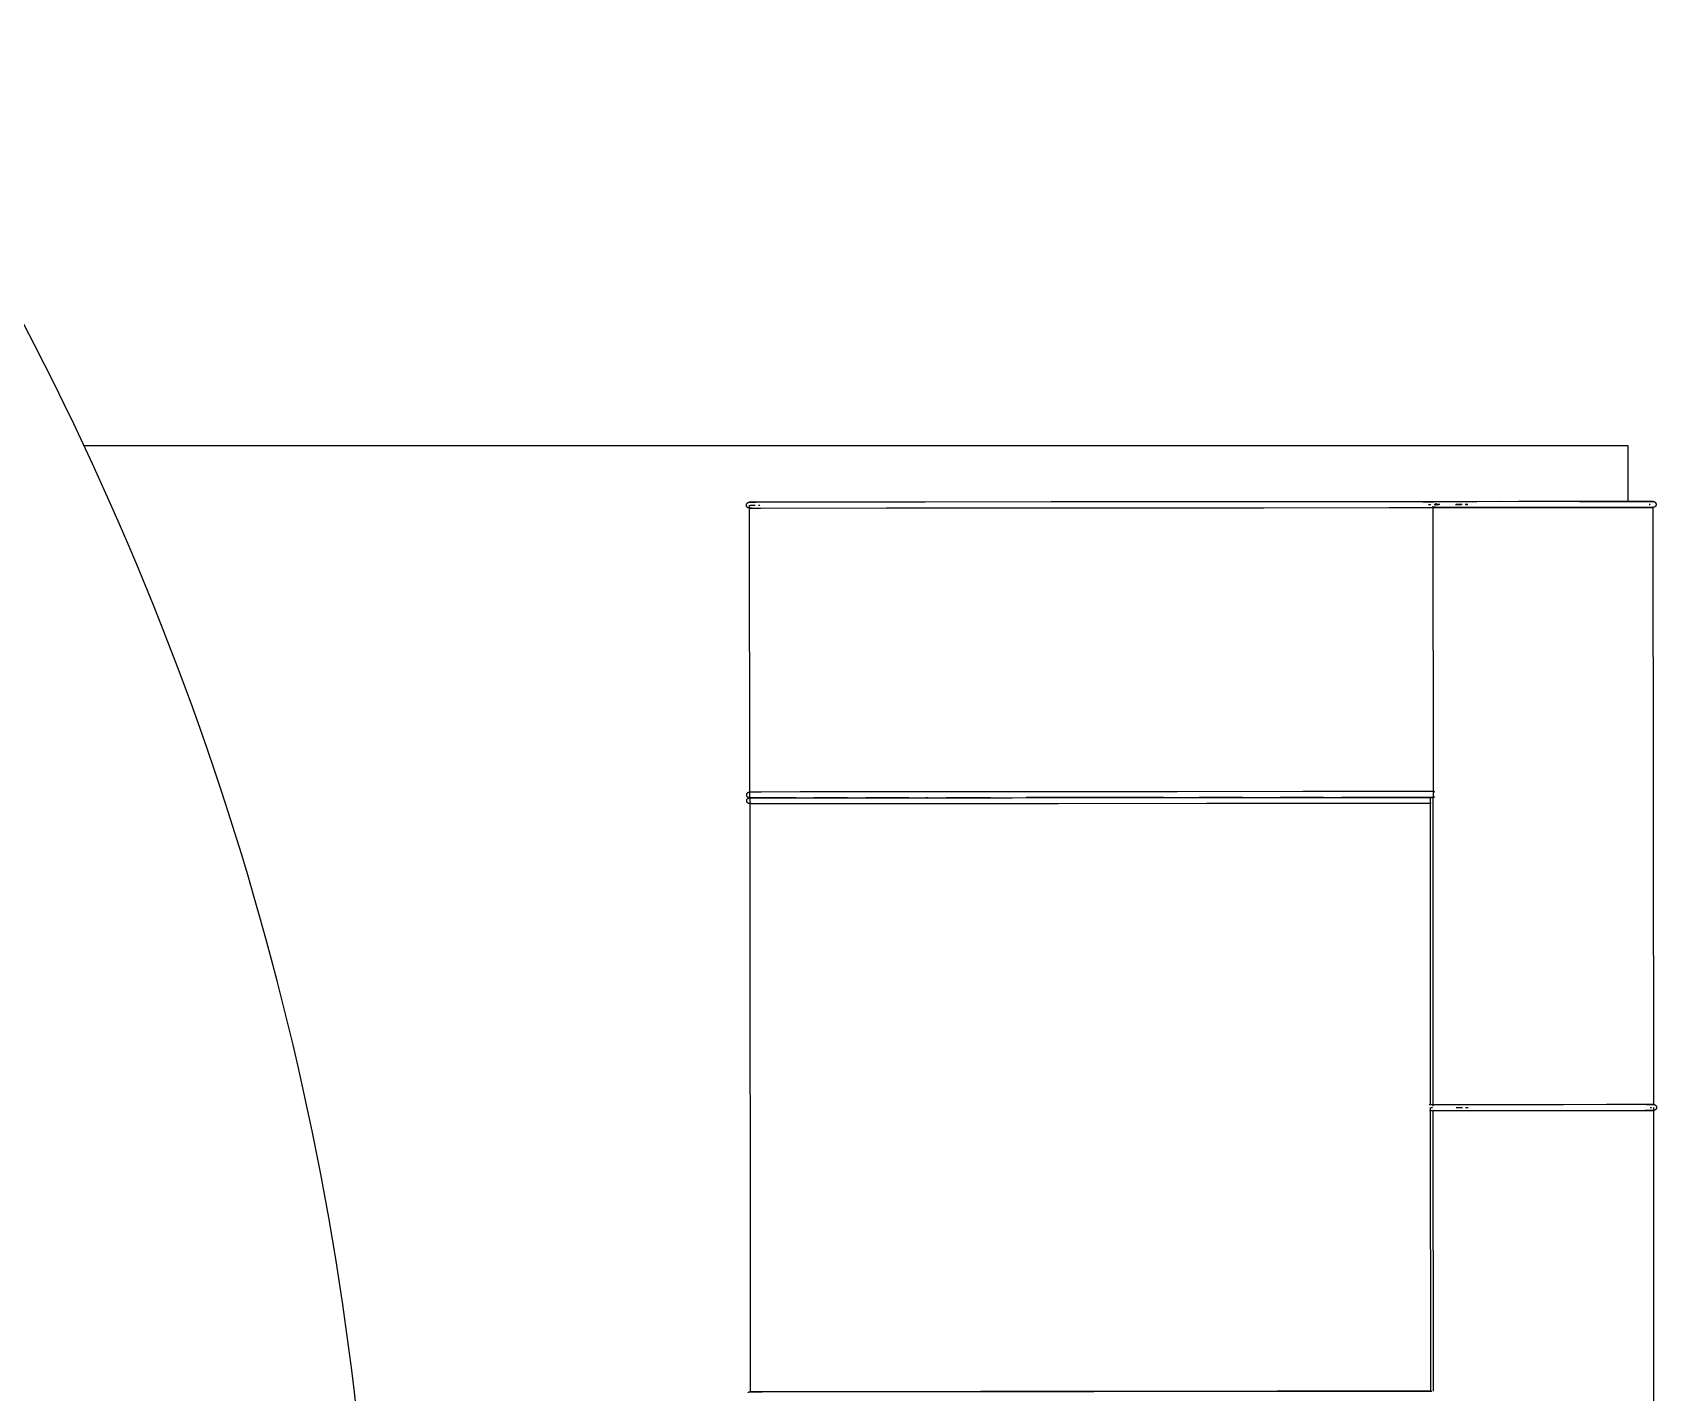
# Model space of a CAD drawing. Header units: metres. Extents: x -658 to -58, y -713 to -118.
# Drawn here: x -96.081 to -94.303, y -136.3 to -134.81 of the extents above; entities that cross this region are included whole.
import ezdxf

# ---------------------------------------------------------------- set-up
doc = ezdxf.new("R2010")
doc.units = ezdxf.units.M
doc.header["$LTSCALE"] = 100
doc.layers.add('plan', color=8, linetype='Continuous')

# ---------------------------------------------------------------- blocks, each defined once
blk = doc.blocks.new('BampB_ITALIA_-_SEVEN_TABLE_10767 - BampB_ITALIA_-_SEVEN_TABLE_10767-415628-الدور الارضي')
for p, q in [((0.3028, 0.0837), (0.5146, 0.4755)), ((0.5146, 0.4755), (0.3028, 0.0837)), ((0.537, 0.4634), (0.3113, 0.046)), ((0.3113, 0.046), (0.537, 0.4634)), ((0.5146, 0.4755), (0.537, 0.4634)), ((0.537, 0.4634), (0.5146, 0.4755)), ((-0.8708, 0.0598), (-0.8695, 0.0852)), ((-0.8695, 0.0852), (-0.8708, 0.0598)), ((-0.8695, 0.0852), (0.2111, 0.032)), ((0.2111, 0.032), (-0.8695, 0.0852)), ((0.2023, 0.007), (-0.8708, 0.0598)), ((-0.8708, 0.0598), (0.2023, 0.007)), ((0.3185, 0.0069), (0.8777, -0.4748)), ((0.8777, -0.4748), (0.3185, 0.0069)), ((0.8612, -0.4941), (0.3462, -0.0505)), ((0.3462, -0.0505), (0.8612, -0.4941)), ((0.8777, -0.4748), (0.8612, -0.4941)), ((0.8612, -0.4941), (0.8777, -0.4748))]:
    blk.add_line(p, q)
for centre, radius, start, end in [((0.712, -2.57), 3.3682, 95.0455, 121.3069), ((0.4537, 0.355), 0.4318, 27.8376, 95.0455), ((-2.006, -0.944), 3.2134, 9.8501, 27.8376), ((-0.8966, 0.0749), 0.2725, 121.3069, 239.0287), ((0.2159, 0.1306), 0.0988, 267.1825, 331.6053), ((0.2159, 0.1306), 0.0988, 267.1825, 331.6053), ((0.3393, 0.0309), 0.0318, 151.6053, 229.2578), ((0.3393, 0.0309), 0.0317, 151.6053, 229.2578), ((0.1906, -0.2312), 0.2385, 49.2578, 87.1825), ((0.1906, -0.2312), 0.2385, 49.2578, 87.1825), ((1.3031, 3.7401), 4.5471, 239.0287, 263.6226), ((0.8347, -0.4507), 0.3302, 263.6226, 9.8501)]:
    blk.add_arc(centre, radius, start, end)
blk = doc.blocks.new('Boxplay_Two_Seat_Settee_Sofa__-_HighTower_13286 - Boxplay_Two_Seat_Settee_Sofa__-_HighTower_13286-5093757-الدور الارضي')
for p, q in [((0.6828, 0.5355), (0.0326, 0.5355)), ((0.0326, 0.5347), (0.0326, 0.5282)), ((1.0033, 0.5357), (0.6828, 0.5357)), ((0.6828, 0.5286), (0.6828, 0.5348)), ((0.6828, 0.5347), (0.6828, 0.5347)), ((1.0033, 0.5348), (1.0033, 0.5293)), ((0.0326, 0.5282), (0.0326, 0.5224)), ((0.0326, 0.5224), (0.0326, -0.2041)), ((0.6828, 0.5229), (0.6828, 0.5286)), ((0.6828, 0.4847), (0.6828, 0.5229)), ((1.0033, 0.5257), (1.0033, 0.5243)), ((0.6828, 0.4285), (0.6828, 0.4651)), ((0.6828, 0.3611), (0.6828, 0.4085)), ((0.6828, 0.3406), (0.6828, 0.3427)), ((0.6828, 0.2719), (0.6828, 0.3202)), ((0.6828, 0.0825), (0.6828, 0.2329)), ((0.6828, -0.004), (0.6828, 0.0435)), ((0.6828, -0.0926), (0.6828, -0.0453)), ((0.6828, -0.2075), (0.6828, -0.1125)), ((1.0065, -0.2019), (1.0065, -0.1908)), ((0.0326, -0.2041), (0.0326, -0.2098)), ((0.0326, -0.2098), (0.3431, -0.2098)), ((0.0326, -0.2098), (0.0326, -0.2098)), ((0.0326, -0.2127), (0.3403, -0.2127)), ((0.3399, -0.2085), (0.3399, -0.2088)), ((0.3399, -0.2088), (0.3399, -0.2096)), ((0.3431, -0.2102), (0.3431, -0.2118)), ((0.3448, -0.2127), (0.6828, -0.2127)), ((0.3462, -0.2088), (0.3462, -0.2083)), ((0.3462, -0.2446), (0.3462, -0.2096)), ((0.3463, -0.2098), (0.6797, -0.2098)), ((0.6765, -0.2085), (0.6765, -0.2088)), ((0.6765, -0.2088), (0.6765, -0.2096)), ((0.6765, -0.2096), (0.6765, -0.2098)), ((0.6799, -0.2098), (0.6828, -0.2098)), ((0.6828, -0.2131), (0.6828, -0.2075)), ((0.6828, -0.2096), (0.6828, -0.2131)), ((0.6828, -0.2131), (0.6858, -0.2131)), ((0.686, -0.2131), (1.0015, -0.2131)), ((0.6892, -0.2131), (0.6892, -0.2096)), ((1.0001, -0.2096), (1.0001, -0.2131)), ((1.0001, -0.2446), (1.0001, -0.2123)), ((1.0033, -0.2078), (1.0033, -0.2105)), ((1.0065, -0.2083), (1.0065, -0.2085)), ((1.0065, -0.2083), (1.0065, -0.2083)), ((1.0065, -0.2083), (1.0065, -0.2085)), ((1.0065, -0.2108), (1.0065, -0.2085)), ((1.0065, -0.2108), (1.0065, -0.2085)), ((1.0065, -0.2096), (1.0065, -0.2088)), ((1.0065, -0.2096), (1.0065, -0.2088)), ((1.0065, -0.2131), (1.0065, -0.2096)), ((1.0065, -0.2127), (1.0065, -0.2108)), ((1.0065, -0.2127), (1.0065, -0.2108)), ((1.0023, -0.2161), (1.0022, -0.2161)), ((1.0033, -0.214), (1.0033, -0.2192)), ((1.0033, -0.2202), (1.0033, -0.2147)), ((1.0033, -0.215), (1.0033, -0.2149)), ((1.0065, -0.2869), (1.0065, -0.2147)), ((0.3431, -0.2376), (0.3431, -0.2446)), ((0.3431, -0.2481), (0.3431, -0.251)), ((0.3462, -0.245), (0.3462, -0.2446)), ((0.3462, -0.251), (0.3462, -0.2468)), ((1.0001, -0.251), (1.0001, -0.2446)), ((1.0033, -0.2374), (1.0033, -0.2442)), ((1.0033, -0.2447), (1.0033, -0.2384)), ((1.0033, -0.2511), (1.0033, -0.2481)), ((1.0033, -0.2488), (1.0033, -0.2509)), ((0.3462, -0.4488), (0.3462, -0.251)), ((1.0001, -0.4488), (1.0001, -0.251)), ((1.0065, -0.3732), (1.0065, -0.3065)), ((-0.8396, -0.454), (0.3431, -0.454)), ((0.3399, -0.454), (0.3399, -0.4446)), ((0.3431, -0.4503), (0.3431, -0.4516)), ((0.3462, -0.4461), (0.3462, -0.454)), ((0.3462, -0.454), (0.3462, -0.4488)), ((0.3462, -0.454), (0.3462, -0.454)), ((0.3462, -0.454), (1.0001, -0.454)), ((1.0001, -0.454), (1.0001, -0.4446)), ((1.0001, -0.454), (1.0001, -0.4488)), ((1.0033, -0.4496), (1.0033, -0.4508)), ((1.0033, -0.4508), (1.0033, -0.4497)), ((1.0065, -0.454), (1.0065, -0.454))]:
    blk.add_line(p, q)
at = {"flags": 128}
for points in [[(0.0317, 0.5377), (0.0318, 0.5377), (0.0319, 0.5376), (0.032, 0.5375), (0.032, 0.5374), (0.0321, 0.5372), (0.0322, 0.5371), (0.0322, 0.537), (0.0323, 0.5369), (0.0323, 0.5368), (0.0324, 0.5367), (0.0324, 0.5366), (0.0325, 0.5364), (0.0325, 0.5363), (0.0325, 0.5362), (0.0326, 0.5361), (0.0326, 0.5359), (0.0326, 0.5358), (0.0326, 0.5357), (0.0326, 0.5356), (0.0326, 0.5355)], [(0.0326, 0.5282), (0.0326, 0.5335), (0.0326, 0.5355), (0.0326, 0.5355)], [(0.0326, 0.5355), (0.0326, 0.5339), (0.0326, 0.5327)], [(0.6765, 0.5355), (0.6765, 0.5357), (0.6765, 0.5358), (0.6765, 0.5359), (0.6765, 0.536), (0.6766, 0.5362), (0.6766, 0.5363), (0.6766, 0.5364), (0.6767, 0.5365), (0.6767, 0.5366), (0.6768, 0.5368), (0.6768, 0.5369), (0.6769, 0.537), (0.6769, 0.5371), (0.677, 0.5372), (0.6771, 0.5373), (0.6771, 0.5374), (0.6772, 0.5375), (0.6773, 0.5376), (0.6774, 0.5377), (0.6775, 0.5378), (0.6776, 0.5379), (0.6777, 0.538), (0.6778, 0.5381), (0.6779, 0.5381), (0.678, 0.5382), (0.6781, 0.5383), (0.6782, 0.5383), (0.6783, 0.5384), (0.6784, 0.5384), (0.6785, 0.5385), (0.6786, 0.5385), (0.6788, 0.5386), (0.6789, 0.5386), (0.679, 0.5386), (0.6791, 0.5387), (0.6793, 0.5387), (0.6794, 0.5387), (0.6795, 0.5387), (0.6796, 0.5387), (0.6797, 0.5387)], [(0.6765, 0.5335), (0.6765, 0.5355), (0.6765, 0.5355)], [(0.6765, 0.5355), (0.6765, 0.5339), (0.6765, 0.5288), (0.6765, 0.5282)], [(0.6797, 0.5387), (0.6798, 0.5387), (0.6799, 0.5387), (0.6801, 0.5387), (0.6802, 0.5387), (0.6803, 0.5386), (0.6804, 0.5386), (0.6806, 0.5386), (0.6807, 0.5385), (0.6808, 0.5385), (0.6809, 0.5385), (0.681, 0.5384), (0.6811, 0.5383), (0.6813, 0.5383), (0.6814, 0.5382), (0.6815, 0.5382), (0.6816, 0.5381), (0.6817, 0.538), (0.6818, 0.5379), (0.6819, 0.5378), (0.682, 0.5377), (0.682, 0.5377), (0.6821, 0.5376), (0.6822, 0.5375), (0.6823, 0.5374), (0.6823, 0.5372), (0.6824, 0.5371), (0.6825, 0.537), (0.6825, 0.5369), (0.6826, 0.5368), (0.6826, 0.5367), (0.6827, 0.5366), (0.6827, 0.5364), (0.6828, 0.5363), (0.6828, 0.5362), (0.6828, 0.5361), (0.6828, 0.5359), (0.6828, 0.5358), (0.6828, 0.5357), (0.6828, 0.5356), (0.6828, 0.5355)], [(0.6828, 0.5357), (0.6828, 0.5358), (0.6829, 0.5359), (0.6829, 0.5361), (0.6829, 0.5362), (0.6829, 0.5363), (0.6829, 0.5364), (0.683, 0.5366), (0.683, 0.5367), (0.6831, 0.5368), (0.6831, 0.5369), (0.6831, 0.537), (0.6832, 0.5371), (0.6833, 0.5373), (0.6833, 0.5374), (0.6834, 0.5375), (0.6835, 0.5376), (0.6836, 0.5377), (0.6836, 0.5378), (0.6837, 0.5379), (0.6838, 0.538), (0.6839, 0.538), (0.684, 0.5381), (0.6841, 0.5382), (0.6842, 0.5383), (0.6843, 0.5383), (0.6844, 0.5384), (0.6845, 0.5385), (0.6846, 0.5385), (0.6848, 0.5386), (0.6849, 0.5386), (0.685, 0.5387), (0.6851, 0.5387), (0.6852, 0.5388), (0.6854, 0.5388), (0.6855, 0.5388), (0.6856, 0.5388), (0.6857, 0.5388), (0.6859, 0.5388), (0.686, 0.5388), (0.686, 0.5388)], [(0.6828, 0.5319), (0.6828, 0.5341), (0.6828, 0.5357)], [(0.6828, 0.5357), (0.6828, 0.5335), (0.6828, 0.5286)], [(0.6828, 0.5282), (0.6828, 0.5335), (0.6828, 0.5355), (0.6828, 0.5355)], [(0.686, 0.5388), (0.6861, 0.5388), (0.6863, 0.5388), (0.6864, 0.5388), (0.6865, 0.5388), (0.6867, 0.5388), (0.6868, 0.5388), (0.6869, 0.5387), (0.687, 0.5387), (0.6871, 0.5386), (0.6873, 0.5386), (0.6874, 0.5385), (0.6875, 0.5385), (0.6876, 0.5384), (0.6877, 0.5384), (0.6878, 0.5383), (0.6879, 0.5382), (0.688, 0.5381), (0.6881, 0.5381), (0.6882, 0.538), (0.6883, 0.5379), (0.6884, 0.5378), (0.6885, 0.5377), (0.6885, 0.5376), (0.6886, 0.5375), (0.6887, 0.5374), (0.6888, 0.5373), (0.6888, 0.5372), (0.6889, 0.5371), (0.6889, 0.5369), (0.689, 0.5368), (0.689, 0.5367), (0.6891, 0.5366), (0.6891, 0.5365), (0.6891, 0.5363), (0.6892, 0.5362), (0.6892, 0.5361), (0.6892, 0.536), (0.6892, 0.5358), (0.6892, 0.5357), (0.6892, 0.5357)], [(0.6892, 0.5286), (0.6892, 0.5343), (0.6892, 0.5357)], [(1.0001, 0.5357), (1.0001, 0.5358), (1.0001, 0.5359), (1.0001, 0.5361), (1.0002, 0.5362), (1.0002, 0.5363), (1.0002, 0.5364), (1.0002, 0.5366), (1.0003, 0.5367), (1.0003, 0.5368), (1.0004, 0.5369), (1.0004, 0.537), (1.0005, 0.5371), (1.0005, 0.5373), (1.0006, 0.5374), (1.0007, 0.5375), (1.0008, 0.5376), (1.0008, 0.5377), (1.0009, 0.5378), (1.001, 0.5379), (1.0011, 0.538), (1.0012, 0.538), (1.0013, 0.5381), (1.0014, 0.5382), (1.0015, 0.5383), (1.0016, 0.5383), (1.0017, 0.5384), (1.0018, 0.5385), (1.0019, 0.5385), (1.002, 0.5386), (1.0021, 0.5386), (1.0023, 0.5387), (1.0024, 0.5387), (1.0025, 0.5388), (1.0026, 0.5388), (1.0028, 0.5388), (1.0029, 0.5388), (1.003, 0.5388), (1.0031, 0.5388), (1.0033, 0.5388), (1.0033, 0.5388)], [(1.0001, 0.5327), (1.0001, 0.5341), (1.0001, 0.5357)], [(1.0001, 0.5357), (1.0001, 0.5335), (1.0001, 0.5286)], [(1.0033, 0.5388), (1.0034, 0.5388), (1.0036, 0.5388), (1.0037, 0.5388), (1.0038, 0.5388), (1.0039, 0.5388), (1.0041, 0.5388), (1.0042, 0.5387), (1.0043, 0.5387), (1.0044, 0.5386), (1.0045, 0.5386), (1.0047, 0.5385), (1.0048, 0.5385), (1.0049, 0.5384), (1.005, 0.5384), (1.0051, 0.5383), (1.0052, 0.5382), (1.0053, 0.5381), (1.0054, 0.5381), (1.0055, 0.538), (1.0056, 0.5379), (1.0057, 0.5378), (1.0057, 0.5377), (1.0058, 0.5376), (1.0059, 0.5375), (1.006, 0.5374), (1.006, 0.5373), (1.0061, 0.5372), (1.0062, 0.5371), (1.0062, 0.5369), (1.0063, 0.5368), (1.0063, 0.5367), (1.0063, 0.5366), (1.0064, 0.5365), (1.0064, 0.5363), (1.0064, 0.5362), (1.0064, 0.5361), (1.0065, 0.536), (1.0065, 0.5358), (1.0065, 0.5357), (1.0065, 0.5357)], [(1.0065, 0.5286), (1.0065, 0.5343), (1.0065, 0.5357)], [(1.0065, 0.5357), (1.0065, 0.5335), (1.0065, 0.5282)], [(0.0326, 0.5224), (0.0326, 0.5226), (0.0326, 0.5229), (0.0326, 0.5231), (0.0326, 0.5234), (0.0326, 0.5236), (0.0326, 0.5239), (0.0326, 0.5241), (0.0326, 0.5244), (0.0326, 0.5246), (0.0326, 0.5248), (0.0326, 0.525), (0.0326, 0.5253), (0.0326, 0.5255), (0.0326, 0.5257), (0.0326, 0.5259), (0.0326, 0.5261), (0.0326, 0.5262), (0.0326, 0.5264), (0.0326, 0.5266), (0.0326, 0.5268), (0.0326, 0.5269), (0.0326, 0.5271), (0.0326, 0.5272), (0.0326, 0.5273), (0.0326, 0.5275), (0.0326, 0.5276), (0.0326, 0.5277), (0.0326, 0.5278), (0.0326, 0.5279), (0.0326, 0.5279), (0.0326, 0.528), (0.0326, 0.5281), (0.0326, 0.5281), (0.0326, 0.5281), (0.0326, 0.5282)], [(0.0326, -0.2041), (0.0326, -0.042), (0.0326, 0.1205), (0.0326, 0.283), (0.0326, 0.4453), (0.0326, 0.5224)], [(0.6765, 0.5282), (0.6765, 0.5281), (0.6765, 0.5281), (0.6765, 0.5281), (0.6765, 0.528), (0.6765, 0.5279), (0.6765, 0.5279), (0.6765, 0.5278), (0.6765, 0.5277), (0.6765, 0.5276), (0.6765, 0.5275), (0.6765, 0.5273), (0.6765, 0.5272), (0.6765, 0.5271), (0.6765, 0.5269), (0.6765, 0.5268), (0.6765, 0.5266), (0.6765, 0.5264), (0.6765, 0.5262), (0.6765, 0.5261), (0.6765, 0.5259), (0.6765, 0.5257), (0.6765, 0.5255), (0.6765, 0.5252), (0.6765, 0.525), (0.6765, 0.5248), (0.6765, 0.5246), (0.6765, 0.5244), (0.6765, 0.5241), (0.6765, 0.5239), (0.6765, 0.5236), (0.6765, 0.5234), (0.6765, 0.5231), (0.6765, 0.5229), (0.6765, 0.5226), (0.6765, 0.5224)], [(0.6765, 0.5224), (0.6765, 0.3603), (0.6765, 0.1978), (0.6765, 0.0353), (0.6765, -0.127), (0.6765, -0.2041)], [(0.6828, 0.5286), (0.6828, 0.5286), (0.6828, 0.5285), (0.6828, 0.5285), (0.6828, 0.5284), (0.6828, 0.5284), (0.6828, 0.5283), (0.6828, 0.5282), (0.6828, 0.5281), (0.6828, 0.528), (0.6828, 0.5279), (0.6828, 0.5278), (0.6828, 0.5277), (0.6828, 0.5275), (0.6828, 0.5274), (0.6828, 0.5272), (0.6828, 0.5271), (0.6828, 0.5269), (0.6828, 0.5267), (0.6828, 0.5265), (0.6828, 0.5263), (0.6828, 0.5261), (0.6828, 0.5259), (0.6828, 0.5257), (0.6828, 0.5255), (0.6828, 0.5253), (0.6828, 0.5251), (0.6828, 0.5248), (0.6828, 0.5246), (0.6828, 0.5244), (0.6828, 0.5241), (0.6828, 0.5239), (0.6828, 0.5236), (0.6828, 0.5234), (0.6828, 0.5231), (0.6828, 0.5229)], [(0.6828, 0.5229), (0.6828, 0.3856), (0.6828, 0.2479), (0.6828, 0.1101), (0.6828, -0.0276), (0.6828, -0.165), (0.6828, -0.2075)], [(0.6892, 0.5229), (0.6892, 0.5232), (0.6892, 0.5234), (0.6892, 0.5237), (0.6892, 0.5239), (0.6892, 0.5241), (0.6892, 0.5244), (0.6892, 0.5246), (0.6892, 0.5249), (0.6892, 0.5251), (0.6892, 0.5253), (0.6892, 0.5255), (0.6892, 0.5257), (0.6892, 0.526), (0.6892, 0.5262), (0.6892, 0.5264), (0.6892, 0.5265), (0.6892, 0.5267), (0.6892, 0.5269), (0.6892, 0.5271), (0.6892, 0.5272), (0.6892, 0.5274), (0.6892, 0.5275), (0.6892, 0.5277), (0.6892, 0.5278), (0.6892, 0.5279), (0.6892, 0.528), (0.6892, 0.5281), (0.6892, 0.5282), (0.6892, 0.5283), (0.6892, 0.5284), (0.6892, 0.5284), (0.6892, 0.5285), (0.6892, 0.5285), (0.6892, 0.5286), (0.6892, 0.5286)], [(0.6892, -0.2075), (0.6892, -0.0702), (0.6892, 0.0675), (0.6892, 0.2053), (0.6892, 0.343), (0.6892, 0.4804), (0.6892, 0.5229)], [(1.0001, 0.5286), (1.0001, 0.5286), (1.0001, 0.5285), (1.0001, 0.5285), (1.0001, 0.5284), (1.0001, 0.5284), (1.0001, 0.5283), (1.0001, 0.5282), (1.0001, 0.5281), (1.0001, 0.528), (1.0001, 0.5279), (1.0001, 0.5278), (1.0001, 0.5277), (1.0001, 0.5275), (1.0001, 0.5274), (1.0001, 0.5272), (1.0001, 0.5271), (1.0001, 0.5269), (1.0001, 0.5267), (1.0001, 0.5265), (1.0001, 0.5263), (1.0001, 0.5261), (1.0001, 0.5259), (1.0001, 0.5257), (1.0001, 0.5255), (1.0001, 0.5253), (1.0001, 0.5251), (1.0001, 0.5248), (1.0001, 0.5246), (1.0001, 0.5244), (1.0001, 0.5241), (1.0001, 0.5239), (1.0001, 0.5236), (1.0001, 0.5234), (1.0001, 0.5231), (1.0001, 0.5229)], [(1.0001, 0.5229), (1.0001, 0.3856), (1.0001, 0.2479), (1.0001, 0.1101), (1.0001, -0.0276), (1.0001, -0.165), (1.0001, -0.2075)], [(1.0065, 0.5229), (1.0065, 0.5232), (1.0065, 0.5234), (1.0065, 0.5237), (1.0065, 0.5239), (1.0065, 0.5241), (1.0065, 0.5244), (1.0065, 0.5246), (1.0065, 0.5249), (1.0065, 0.5251), (1.0065, 0.5253), (1.0065, 0.5255), (1.0065, 0.5257), (1.0065, 0.526), (1.0065, 0.5262), (1.0065, 0.5264), (1.0065, 0.5265), (1.0065, 0.5267), (1.0065, 0.5269), (1.0065, 0.5271), (1.0065, 0.5272), (1.0065, 0.5274), (1.0065, 0.5275), (1.0065, 0.5277), (1.0065, 0.5278), (1.0065, 0.5279), (1.0065, 0.528), (1.0065, 0.5281), (1.0065, 0.5282), (1.0065, 0.5283), (1.0065, 0.5284), (1.0065, 0.5284), (1.0065, 0.5285), (1.0065, 0.5285), (1.0065, 0.5286), (1.0065, 0.5286)], [(1.0065, -0.2075), (1.0065, -0.0702), (1.0065, 0.0675), (1.0065, 0.2053), (1.0065, 0.343), (1.0065, 0.4804), (1.0065, 0.5229)], [(0.0326, -0.2098), (0.0326, -0.21), (0.0326, -0.2101), (0.0326, -0.2102), (0.0326, -0.2103), (0.0325, -0.2105), (0.0325, -0.2106), (0.0325, -0.2107)], [(0.0326, -0.2098), (0.0326, -0.2098), (0.0326, -0.2098), (0.0326, -0.2098), (0.0326, -0.2098), (0.0326, -0.2097), (0.0326, -0.2097), (0.0326, -0.2096), (0.0326, -0.2095), (0.0326, -0.2094), (0.0326, -0.2093), (0.0326, -0.2092), (0.0326, -0.2091), (0.0326, -0.209), (0.0326, -0.2089), (0.0326, -0.2087), (0.0326, -0.2086), (0.0326, -0.2084), (0.0326, -0.2083), (0.0326, -0.2081), (0.0326, -0.2079), (0.0326, -0.2077), (0.0326, -0.2075), (0.0326, -0.2073), (0.0326, -0.2071), (0.0326, -0.2069), (0.0326, -0.2067), (0.0326, -0.2065), (0.0326, -0.2062), (0.0326, -0.206), (0.0326, -0.2058), (0.0326, -0.2055), (0.0326, -0.2053), (0.0326, -0.2051), (0.0326, -0.2048), (0.0326, -0.2046), (0.0326, -0.2043), (0.0326, -0.2041)], [(0.0326, -0.2129), (0.0326, -0.213), (0.0326, -0.2131)], [(0.3399, -0.2096), (0.3399, -0.2221), (0.3399, -0.2412), (0.3399, -0.2446)], [(0.3399, -0.2132), (0.3399, -0.213), (0.3399, -0.2129), (0.3399, -0.2128)], [(0.3462, -0.2446), (0.3462, -0.2246), (0.3462, -0.211), (0.3462, -0.2096)], [(0.6765, -0.2041), (0.6765, -0.2043), (0.6765, -0.2046), (0.6765, -0.2048), (0.6765, -0.2051), (0.6765, -0.2053), (0.6765, -0.2055), (0.6765, -0.2058), (0.6765, -0.206), (0.6765, -0.2063), (0.6765, -0.2065), (0.6765, -0.2067), (0.6765, -0.2069), (0.6765, -0.2071), (0.6765, -0.2073), (0.6765, -0.2075), (0.6765, -0.2077), (0.6765, -0.2079), (0.6765, -0.2081), (0.6765, -0.2083), (0.6765, -0.2084), (0.6765, -0.2086), (0.6765, -0.2087), (0.6765, -0.2089), (0.6765, -0.209), (0.6765, -0.2091), (0.6765, -0.2092), (0.6765, -0.2093), (0.6765, -0.2094), (0.6765, -0.2095), (0.6765, -0.2096), (0.6765, -0.2097), (0.6765, -0.2097), (0.6765, -0.2098), (0.6765, -0.2098), (0.6765, -0.2098), (0.6765, -0.2098), (0.6765, -0.2098)], [(0.6766, -0.2107), (0.6766, -0.2106), (0.6766, -0.2105), (0.6765, -0.2104), (0.6765, -0.2102), (0.6765, -0.2101), (0.6765, -0.21), (0.6765, -0.2099), (0.6765, -0.2098)], [(0.6765, -0.2098), (0.6765, -0.2098), (0.6765, -0.2098)], [(0.6765, -0.2132), (0.6765, -0.213), (0.6765, -0.2129), (0.6765, -0.2128)], [(0.6828, -0.2105), (0.6828, -0.2106), (0.6827, -0.2107)], [(0.6828, -0.2075), (0.6828, -0.2077), (0.6828, -0.208), (0.6828, -0.2082), (0.6828, -0.2085), (0.6828, -0.2087), (0.6828, -0.2089), (0.6828, -0.2092), (0.6828, -0.2094), (0.6828, -0.2096), (0.6828, -0.2099), (0.6828, -0.2101), (0.6828, -0.2103), (0.6828, -0.2105), (0.6828, -0.2107), (0.6828, -0.2109), (0.6828, -0.2111), (0.6828, -0.2113), (0.6828, -0.2115), (0.6828, -0.2116), (0.6828, -0.2118), (0.6828, -0.2119), (0.6828, -0.2121), (0.6828, -0.2122), (0.6828, -0.2123), (0.6828, -0.2125), (0.6828, -0.2126), (0.6828, -0.2127), (0.6828, -0.2128), (0.6828, -0.2128), (0.6828, -0.2129), (0.6828, -0.213), (0.6828, -0.213), (0.6828, -0.2131), (0.6828, -0.2131), (0.6828, -0.2131), (0.6828, -0.2131)], [(0.6833, -0.2147), (0.6832, -0.2146), (0.6832, -0.2145), (0.6831, -0.2144), (0.6831, -0.2143), (0.683, -0.2142), (0.683, -0.214), (0.6829, -0.2139), (0.6829, -0.2138), (0.6829, -0.2137), (0.6829, -0.2135), (0.6829, -0.2134), (0.6828, -0.2133), (0.6828, -0.2132), (0.6828, -0.2131)], [(0.6828, -0.2131), (0.6828, -0.2131), (0.6828, -0.2131)], [(0.6892, -0.2131), (0.6892, -0.2133), (0.6892, -0.2134), (0.6892, -0.2135), (0.6892, -0.2136), (0.6891, -0.2138), (0.6891, -0.2139), (0.6891, -0.214), (0.689, -0.2141), (0.689, -0.2143), (0.6889, -0.2144), (0.6889, -0.2145), (0.6888, -0.2146), (0.6888, -0.2147), (0.6887, -0.2148)], [(0.6892, -0.2131), (0.6892, -0.2131), (0.6892, -0.2131), (0.6892, -0.2131), (0.6892, -0.2131), (0.6892, -0.213), (0.6892, -0.2129), (0.6892, -0.2129), (0.6892, -0.2128), (0.6892, -0.2127), (0.6892, -0.2126), (0.6892, -0.2125), (0.6892, -0.2124), (0.6892, -0.2123), (0.6892, -0.2122), (0.6892, -0.212), (0.6892, -0.2119), (0.6892, -0.2117), (0.6892, -0.2116), (0.6892, -0.2114), (0.6892, -0.2112), (0.6892, -0.211), (0.6892, -0.2108), (0.6892, -0.2106), (0.6892, -0.2104), (0.6892, -0.2102), (0.6892, -0.21), (0.6892, -0.2098), (0.6892, -0.2095), (0.6892, -0.2093), (0.6892, -0.2091), (0.6892, -0.2088), (0.6892, -0.2086), (0.6892, -0.2084), (0.6892, -0.2081), (0.6892, -0.2079), (0.6892, -0.2076), (0.6892, -0.2075)], [(0.6892, -0.2131), (0.6892, -0.2131), (0.6892, -0.2131)], [(1.0001, -0.2075), (1.0001, -0.2077), (1.0001, -0.208), (1.0001, -0.2082), (1.0001, -0.2085), (1.0001, -0.2087), (1.0001, -0.2089), (1.0001, -0.2092), (1.0001, -0.2094), (1.0001, -0.2096), (1.0001, -0.2099), (1.0001, -0.2101), (1.0001, -0.2103), (1.0001, -0.2105), (1.0001, -0.2107), (1.0001, -0.2109), (1.0001, -0.2111), (1.0001, -0.2113), (1.0001, -0.2115), (1.0001, -0.2116), (1.0001, -0.2118), (1.0001, -0.2119), (1.0001, -0.2121), (1.0001, -0.2122), (1.0001, -0.2123), (1.0001, -0.2125), (1.0001, -0.2126), (1.0001, -0.2127), (1.0001, -0.2128), (1.0001, -0.2128), (1.0001, -0.2129), (1.0001, -0.213), (1.0001, -0.213), (1.0001, -0.2131), (1.0001, -0.2131), (1.0001, -0.2131), (1.0001, -0.2131)], [(1.0001, -0.2096), (1.0001, -0.2221), (1.0001, -0.2412), (1.0001, -0.2446)], [(1.0004, -0.2145), (1.0004, -0.2144), (1.0003, -0.2143), (1.0003, -0.2142), (1.0003, -0.214), (1.0002, -0.2139), (1.0002, -0.2138), (1.0002, -0.2137), (1.0002, -0.2135), (1.0001, -0.2134), (1.0001, -0.2133), (1.0001, -0.2132), (1.0001, -0.2131)], [(1.0001, -0.2131), (1.0001, -0.2131), (1.0001, -0.2131)], [(1.0064, -0.2076), (1.0064, -0.2077), (1.0064, -0.2079), (1.0065, -0.208), (1.0065, -0.2081), (1.0065, -0.2082), (1.0065, -0.2083)], [(1.0064, -0.2076), (1.0064, -0.2077), (1.0064, -0.2079), (1.0065, -0.208), (1.0065, -0.2081), (1.0065, -0.2082), (1.0065, -0.2083)], [(1.0064, -0.2077), (1.0064, -0.2078), (1.0064, -0.2079), (1.0065, -0.208), (1.0065, -0.2082), (1.0065, -0.2083), (1.0065, -0.2083)], [(1.0065, -0.2127), (1.0065, -0.2129), (1.0065, -0.213), (1.0065, -0.2131), (1.0064, -0.2133), (1.0064, -0.2134), (1.0064, -0.2135)], [(1.0065, -0.2127), (1.0065, -0.2129), (1.0065, -0.213), (1.0065, -0.2131), (1.0064, -0.2133), (1.0064, -0.2134), (1.0064, -0.2135)], [(1.0065, -0.2131), (1.0065, -0.2133), (1.0065, -0.2134), (1.0065, -0.2135), (1.0064, -0.2136)], [(1.0065, -0.2019), (1.0065, -0.2022), (1.0065, -0.2025), (1.0065, -0.2027), (1.0065, -0.203), (1.0065, -0.2032), (1.0065, -0.2035), (1.0065, -0.2037), (1.0065, -0.2039), (1.0065, -0.2042), (1.0065, -0.2044), (1.0065, -0.2047), (1.0065, -0.2049), (1.0065, -0.2051), (1.0065, -0.2053), (1.0065, -0.2055), (1.0065, -0.2057), (1.0065, -0.2059), (1.0065, -0.2061), (1.0065, -0.2063), (1.0065, -0.2065), (1.0065, -0.2067), (1.0065, -0.2068), (1.0065, -0.207), (1.0065, -0.2071), (1.0065, -0.2073), (1.0065, -0.2074), (1.0065, -0.2075), (1.0065, -0.2077), (1.0065, -0.2078), (1.0065, -0.2079), (1.0065, -0.208), (1.0065, -0.208), (1.0065, -0.2081), (1.0065, -0.2082), (1.0065, -0.2082), (1.0065, -0.2082), (1.0065, -0.2083), (1.0065, -0.2083)], [(1.0065, -0.2131), (1.0065, -0.2131), (1.0065, -0.2131), (1.0065, -0.2131), (1.0065, -0.2131), (1.0065, -0.213), (1.0065, -0.2129), (1.0065, -0.2129), (1.0065, -0.2128), (1.0065, -0.2127), (1.0065, -0.2126), (1.0065, -0.2125), (1.0065, -0.2124), (1.0065, -0.2123), (1.0065, -0.2122), (1.0065, -0.212), (1.0065, -0.2119), (1.0065, -0.2117), (1.0065, -0.2116), (1.0065, -0.2114), (1.0065, -0.2112), (1.0065, -0.211), (1.0065, -0.2108), (1.0065, -0.2106), (1.0065, -0.2104), (1.0065, -0.2102), (1.0065, -0.21), (1.0065, -0.2098), (1.0065, -0.2095), (1.0065, -0.2093), (1.0065, -0.2091), (1.0065, -0.2088), (1.0065, -0.2086), (1.0065, -0.2084), (1.0065, -0.2081), (1.0065, -0.2079), (1.0065, -0.2076), (1.0065, -0.2075)], [(1.0065, -0.2083), (1.0065, -0.2122), (1.0065, -0.2127)], [(1.0065, -0.2088), (1.0065, -0.2083), (1.0065, -0.2083)], [(1.0065, -0.2083), (1.0065, -0.2083), (1.0065, -0.2083), (1.0065, -0.2084), (1.0065, -0.2084), (1.0065, -0.2084), (1.0065, -0.2085), (1.0065, -0.2086), (1.0065, -0.2086), (1.0065, -0.2087), (1.0065, -0.2088), (1.0065, -0.2089), (1.0065, -0.209), (1.0065, -0.2092), (1.0065, -0.2093), (1.0065, -0.2094)], [(1.0065, -0.2083), (1.0065, -0.2122), (1.0065, -0.2127)], [(1.0065, -0.2088), (1.0065, -0.2083), (1.0065, -0.2083)], [(1.0065, -0.2446), (1.0065, -0.2246), (1.0065, -0.211), (1.0065, -0.2096)], [(1.0065, -0.2108), (1.0065, -0.211), (1.0065, -0.2112), (1.0065, -0.2115), (1.0065, -0.2117), (1.0065, -0.2119), (1.0065, -0.2121), (1.0065, -0.2124), (1.0065, -0.2126), (1.0065, -0.2128), (1.0065, -0.2131), (1.0065, -0.2133), (1.0065, -0.2136), (1.0065, -0.2138)], [(1.0065, -0.2131), (1.0065, -0.2131), (1.0065, -0.2131)], [(1.0004, -0.2141), (1.0004, -0.214), (1.0003, -0.2139), (1.0003, -0.2138), (1.0003, -0.2137)], [(1.0009, -0.2152), (1.0008, -0.2151), (1.0007, -0.215)], [(1.001, -0.215), (1.0009, -0.2149), (1.0009, -0.2148)], [(1.0027, -0.2159), (1.0025, -0.2158), (1.0024, -0.2158)], [(1.0043, -0.2158), (1.0042, -0.2158), (1.0041, -0.2158), (1.004, -0.2159), (1.0038, -0.2159), (1.0037, -0.2159), (1.0036, -0.2159), (1.0035, -0.2159), (1.0033, -0.2159)], [(1.0043, -0.2158), (1.0042, -0.2158), (1.0041, -0.2158), (1.004, -0.2159), (1.0038, -0.2159), (1.0037, -0.2159), (1.0036, -0.2159), (1.0035, -0.2159), (1.0033, -0.2159)], [(1.0048, -0.2159), (1.0047, -0.216), (1.0046, -0.216), (1.0045, -0.2161), (1.0043, -0.2161), (1.0042, -0.2162), (1.0041, -0.2162), (1.004, -0.2162), (1.0038, -0.2163), (1.0037, -0.2163), (1.0036, -0.2163), (1.0035, -0.2163), (1.0033, -0.2163), (1.0033, -0.2163)], [(0.3399, -0.2446), (0.3399, -0.2446), (0.3399, -0.2447), (0.3399, -0.2447), (0.3399, -0.2448), (0.3399, -0.2449), (0.3399, -0.245), (0.3399, -0.2451), (0.3399, -0.2452), (0.3399, -0.2453), (0.3399, -0.2454), (0.3399, -0.2456), (0.3399, -0.2457), (0.3399, -0.2459), (0.3399, -0.246), (0.3399, -0.2462), (0.3399, -0.2464), (0.3399, -0.2465), (0.3399, -0.2467), (0.3399, -0.2469), (0.3399, -0.2471), (0.3399, -0.2473), (0.3399, -0.2476), (0.3399, -0.2478), (0.3399, -0.248), (0.3399, -0.2482), (0.3399, -0.2485), (0.3399, -0.2487), (0.3399, -0.2489), (0.3399, -0.2492), (0.3399, -0.2494), (0.3399, -0.2497), (0.3399, -0.2499), (0.3399, -0.2502), (0.3399, -0.2504), (0.3399, -0.2507), (0.3399, -0.2509), (0.3399, -0.251)], [(0.3462, -0.251), (0.3462, -0.2507), (0.3462, -0.2505), (0.3462, -0.2502), (0.3462, -0.25), (0.3462, -0.2497), (0.3462, -0.2495), (0.3462, -0.2492), (0.3462, -0.249), (0.3462, -0.2487), (0.3462, -0.2485), (0.3462, -0.2483), (0.3462, -0.248), (0.3462, -0.2478), (0.3462, -0.2476), (0.3462, -0.2474), (0.3462, -0.2472), (0.3462, -0.247), (0.3462, -0.2468), (0.3462, -0.2466), (0.3462, -0.2464), (0.3462, -0.2462), (0.3462, -0.2461), (0.3462, -0.2459), (0.3462, -0.2457), (0.3462, -0.2456), (0.3462, -0.2455), (0.3462, -0.2453), (0.3462, -0.2452), (0.3462, -0.2451), (0.3462, -0.245), (0.3462, -0.2449), (0.3462, -0.2448), (0.3462, -0.2447), (0.3462, -0.2447), (0.3462, -0.2446), (0.3462, -0.2446), (0.3462, -0.2446)], [(1.0001, -0.2446), (1.0001, -0.2446), (1.0001, -0.2447), (1.0001, -0.2447), (1.0001, -0.2448), (1.0001, -0.2449), (1.0001, -0.245), (1.0001, -0.2451), (1.0001, -0.2452), (1.0001, -0.2453), (1.0001, -0.2454), (1.0001, -0.2456), (1.0001, -0.2457), (1.0001, -0.2459), (1.0001, -0.246), (1.0001, -0.2462), (1.0001, -0.2464), (1.0001, -0.2465), (1.0001, -0.2467), (1.0001, -0.2469), (1.0001, -0.2471), (1.0001, -0.2473), (1.0001, -0.2476), (1.0001, -0.2478), (1.0001, -0.248), (1.0001, -0.2482), (1.0001, -0.2485), (1.0001, -0.2487), (1.0001, -0.2489), (1.0001, -0.2492), (1.0001, -0.2494), (1.0001, -0.2497), (1.0001, -0.2499), (1.0001, -0.2502), (1.0001, -0.2504), (1.0001, -0.2507), (1.0001, -0.2509), (1.0001, -0.251)], [(1.0065, -0.251), (1.0065, -0.2507), (1.0065, -0.2505), (1.0065, -0.2502), (1.0065, -0.25), (1.0065, -0.2497), (1.0065, -0.2495), (1.0065, -0.2492), (1.0065, -0.249), (1.0065, -0.2487), (1.0065, -0.2485), (1.0065, -0.2483), (1.0065, -0.248), (1.0065, -0.2478), (1.0065, -0.2476), (1.0065, -0.2474), (1.0065, -0.2472), (1.0065, -0.247), (1.0065, -0.2468), (1.0065, -0.2466), (1.0065, -0.2464), (1.0065, -0.2462), (1.0065, -0.2461), (1.0065, -0.2459), (1.0065, -0.2457), (1.0065, -0.2456), (1.0065, -0.2455), (1.0065, -0.2453), (1.0065, -0.2452), (1.0065, -0.2451), (1.0065, -0.245), (1.0065, -0.2449), (1.0065, -0.2448), (1.0065, -0.2447), (1.0065, -0.2447), (1.0065, -0.2446), (1.0065, -0.2446), (1.0065, -0.2446)], [(0.3399, -0.251), (0.3399, -0.2983), (0.3399, -0.3455), (0.3399, -0.3925), (0.3399, -0.4392), (0.3399, -0.4488)], [(0.3462, -0.4488), (0.3462, -0.4022), (0.3462, -0.3552), (0.3462, -0.308), (0.3462, -0.2608), (0.3462, -0.251)], [(1.0001, -0.251), (1.0001, -0.2983), (1.0001, -0.3455), (1.0001, -0.3925), (1.0001, -0.4392), (1.0001, -0.4488)], [(1.0065, -0.4488), (1.0065, -0.4022), (1.0065, -0.3552), (1.0065, -0.308), (1.0065, -0.2608), (1.0065, -0.251)], [(1.0065, -0.3732), (1.0065, -0.3734), (1.0065, -0.3737), (1.0065, -0.3739), (1.0065, -0.3742), (1.0065, -0.3744), (1.0065, -0.3747), (1.0065, -0.3749), (1.0065, -0.3752), (1.0065, -0.3754), (1.0065, -0.3756), (1.0065, -0.3759), (1.0065, -0.3761), (1.0065, -0.3763), (1.0065, -0.3765), (1.0065, -0.3767), (1.0065, -0.377), (1.0065, -0.3772), (1.0065, -0.3774), (1.0065, -0.3775), (1.0065, -0.3777), (1.0065, -0.3779), (1.0065, -0.3781), (1.0065, -0.3782), (1.0065, -0.3784), (1.0065, -0.3785), (1.0065, -0.3786), (1.0065, -0.3788), (1.0065, -0.3789), (1.0065, -0.379), (1.0065, -0.3791), (1.0065, -0.3792), (1.0065, -0.3792), (1.0065, -0.3793), (1.0065, -0.3794), (1.0065, -0.3794), (1.0065, -0.3794)], [(1.0065, -0.3794), (1.0065, -0.4174), (1.0065, -0.4446), (1.0065, -0.454)], [(0.3399, -0.4488), (0.3399, -0.4491), (0.3399, -0.4493), (0.3399, -0.4496), (0.3399, -0.4498), (0.3399, -0.45), (0.3399, -0.4503), (0.3399, -0.4505), (0.3399, -0.4507), (0.3399, -0.451), (0.3399, -0.4512), (0.3399, -0.4514), (0.3399, -0.4516), (0.3399, -0.4518), (0.3399, -0.452), (0.3399, -0.4521), (0.3399, -0.4523), (0.3399, -0.4525), (0.3399, -0.4526), (0.3399, -0.4528), (0.3399, -0.4529), (0.3399, -0.4531), (0.3399, -0.4532), (0.3399, -0.4533), (0.3399, -0.4534), (0.3399, -0.4535), (0.3399, -0.4536), (0.3399, -0.4537), (0.3399, -0.4538), (0.3399, -0.4538), (0.3399, -0.4539), (0.3399, -0.4539), (0.3399, -0.454), (0.3399, -0.454), (0.3399, -0.454)], [(0.3431, -0.4572), (0.3429, -0.4572), (0.3428, -0.4572), (0.3427, -0.4571), (0.3426, -0.4571), (0.3424, -0.4571), (0.3423, -0.4571), (0.3422, -0.457), (0.3421, -0.457), (0.342, -0.457), (0.3418, -0.4569), (0.3417, -0.4569), (0.3416, -0.4568), (0.3415, -0.4567), (0.3414, -0.4567), (0.3413, -0.4566), (0.3412, -0.4565), (0.3411, -0.4565), (0.341, -0.4564), (0.3409, -0.4563), (0.3408, -0.4562), (0.3407, -0.4561), (0.3406, -0.456), (0.3405, -0.4559), (0.3405, -0.4558), (0.3404, -0.4557), (0.3403, -0.4556), (0.3403, -0.4555), (0.3402, -0.4554), (0.3402, -0.4553), (0.3401, -0.4551), (0.3401, -0.455), (0.34, -0.4549), (0.34, -0.4548), (0.34, -0.4547), (0.3399, -0.4545), (0.3399, -0.4544), (0.3399, -0.4543), (0.3399, -0.4542), (0.3399, -0.454), (0.3399, -0.454)], [(0.3399, -0.454), (0.3399, -0.454), (0.3399, -0.454)], [(0.3462, -0.454), (0.3462, -0.4541), (0.3462, -0.4542), (0.3462, -0.4544), (0.3462, -0.4545), (0.3462, -0.4546), (0.3462, -0.4547), (0.3461, -0.4549), (0.3461, -0.455), (0.346, -0.4551), (0.346, -0.4552), (0.3459, -0.4553), (0.3459, -0.4555), (0.3458, -0.4556), (0.3458, -0.4557), (0.3457, -0.4558), (0.3456, -0.4559), (0.3455, -0.456), (0.3455, -0.4561), (0.3454, -0.4562), (0.3453, -0.4563), (0.3452, -0.4564), (0.3451, -0.4564), (0.345, -0.4565), (0.3449, -0.4566), (0.3448, -0.4567), (0.3447, -0.4567), (0.3446, -0.4568), (0.3445, -0.4568), (0.3443, -0.4569), (0.3442, -0.4569), (0.3441, -0.457), (0.344, -0.457), (0.3439, -0.4571), (0.3437, -0.4571), (0.3436, -0.4571), (0.3435, -0.4571), (0.3434, -0.4572), (0.3432, -0.4572), (0.3431, -0.4572), (0.3431, -0.4572)], [(0.3462, -0.454), (0.3462, -0.454), (0.3462, -0.454), (0.3462, -0.4539), (0.3462, -0.4539), (0.3462, -0.4539), (0.3462, -0.4538), (0.3462, -0.4537), (0.3462, -0.4537), (0.3462, -0.4536), (0.3462, -0.4535), (0.3462, -0.4534), (0.3462, -0.4533), (0.3462, -0.4531), (0.3462, -0.453), (0.3462, -0.4529), (0.3462, -0.4527), (0.3462, -0.4526), (0.3462, -0.4524), (0.3462, -0.4522), (0.3462, -0.4521), (0.3462, -0.4519), (0.3462, -0.4517), (0.3462, -0.4515), (0.3462, -0.4513), (0.3462, -0.4511), (0.3462, -0.4509), (0.3462, -0.4506), (0.3462, -0.4504), (0.3462, -0.4502), (0.3462, -0.4499), (0.3462, -0.4497), (0.3462, -0.4495), (0.3462, -0.4492), (0.3462, -0.449), (0.3462, -0.4488)], [(1.0001, -0.4488), (1.0001, -0.4491), (1.0001, -0.4493), (1.0001, -0.4496), (1.0001, -0.4498), (1.0001, -0.45), (1.0001, -0.4503), (1.0001, -0.4505), (1.0001, -0.4507), (1.0001, -0.451), (1.0001, -0.4512), (1.0001, -0.4514), (1.0001, -0.4516), (1.0001, -0.4518), (1.0001, -0.452), (1.0001, -0.4521), (1.0001, -0.4523), (1.0001, -0.4525), (1.0001, -0.4526), (1.0001, -0.4528), (1.0001, -0.4529), (1.0001, -0.4531), (1.0001, -0.4532), (1.0001, -0.4533), (1.0001, -0.4534), (1.0001, -0.4535), (1.0001, -0.4536), (1.0001, -0.4537), (1.0001, -0.4538), (1.0001, -0.4538), (1.0001, -0.4539), (1.0001, -0.4539), (1.0001, -0.454), (1.0001, -0.454), (1.0001, -0.454)], [(1.0033, -0.4572), (1.0032, -0.4572), (1.003, -0.4572), (1.0029, -0.4571), (1.0028, -0.4571), (1.0027, -0.4571), (1.0025, -0.4571), (1.0024, -0.457), (1.0023, -0.457), (1.0022, -0.457), (1.0021, -0.4569), (1.0019, -0.4569), (1.0018, -0.4568), (1.0017, -0.4567), (1.0016, -0.4567), (1.0015, -0.4566), (1.0014, -0.4565), (1.0013, -0.4565), (1.0012, -0.4564), (1.0011, -0.4563), (1.001, -0.4562), (1.0009, -0.4561), (1.0009, -0.456), (1.0008, -0.4559), (1.0007, -0.4558), (1.0006, -0.4557), (1.0006, -0.4556), (1.0005, -0.4555), (1.0004, -0.4554), (1.0004, -0.4553), (1.0003, -0.4551), (1.0003, -0.455), (1.0003, -0.4549), (1.0002, -0.4548), (1.0002, -0.4547), (1.0002, -0.4545), (1.0002, -0.4544), (1.0001, -0.4543), (1.0001, -0.4542), (1.0001, -0.454), (1.0001, -0.454)], [(1.0001, -0.454), (1.0001, -0.454), (1.0001, -0.454)], [(1.0065, -0.454), (1.0065, -0.4541), (1.0065, -0.4542), (1.0065, -0.4544), (1.0064, -0.4545), (1.0064, -0.4546), (1.0064, -0.4547), (1.0064, -0.4549), (1.0063, -0.455), (1.0063, -0.4551), (1.0062, -0.4552), (1.0062, -0.4553), (1.0061, -0.4555), (1.0061, -0.4556), (1.006, -0.4557), (1.0059, -0.4558), (1.0058, -0.4559), (1.0058, -0.456), (1.0057, -0.4561), (1.0056, -0.4562), (1.0055, -0.4563), (1.0054, -0.4564), (1.0053, -0.4564), (1.0052, -0.4565), (1.0051, -0.4566), (1.005, -0.4567), (1.0049, -0.4567), (1.0048, -0.4568), (1.0047, -0.4568), (1.0046, -0.4569), (1.0045, -0.4569), (1.0043, -0.457), (1.0042, -0.457), (1.0041, -0.4571), (1.004, -0.4571), (1.0038, -0.4571), (1.0037, -0.4571), (1.0036, -0.4572), (1.0035, -0.4572), (1.0033, -0.4572), (1.0033, -0.4572)], [(1.0065, -0.454), (1.0065, -0.454), (1.0065, -0.454), (1.0065, -0.4539), (1.0065, -0.4539), (1.0065, -0.4539), (1.0065, -0.4538), (1.0065, -0.4537), (1.0065, -0.4537), (1.0065, -0.4536), (1.0065, -0.4535), (1.0065, -0.4534), (1.0065, -0.4533), (1.0065, -0.4531), (1.0065, -0.453), (1.0065, -0.4529), (1.0065, -0.4527), (1.0065, -0.4526), (1.0065, -0.4524), (1.0065, -0.4522), (1.0065, -0.4521), (1.0065, -0.4519), (1.0065, -0.4517), (1.0065, -0.4515), (1.0065, -0.4513), (1.0065, -0.4511), (1.0065, -0.4509), (1.0065, -0.4506), (1.0065, -0.4504), (1.0065, -0.4502), (1.0065, -0.4499), (1.0065, -0.4497), (1.0065, -0.4495), (1.0065, -0.4492), (1.0065, -0.449), (1.0065, -0.4488)]]:
    blk.add_lwpolyline(points, dxfattribs=at)
blk = doc.blocks.new('A$Cc2be8e3e')
at = {"layer": 'plan'}
for p, q in [((-24.8862, 13.1976), (-26.5772, 13.1976)), ((-24.8862, 13.1361), (-24.8862, 13.1976))]:
    blk.add_line(p, q, dxfattribs=at)
for name, p, rotation in [('BampB_ITALIA_-_SEVEN_TABLE_10767 - BampB_ITALIA_-_SEVEN_TABLE_10767-415628-الدور الارضي', (-27.0563, 12.4805), 270.04430819787), ('Boxplay_Two_Seat_Settee_Sofa__-_HighTower_13286 - Boxplay_Two_Seat_Settee_Sofa__-_HighTower_13286-5093757-الدور الارضي', (-25.312, 12.1298), 90.04430819787018)]:
    blk.add_blockref(name, p, dxfattribs=dict(at, rotation=rotation))

msp = doc.modelspace()

# ---------------------------------------------------------------- block references
at = {"layer": 'plan'}
msp.add_blockref('A$Cc2be8e3e', (-69.4477, -148.4607), dxfattribs=at)

doc.saveas('drawing.dxf')
